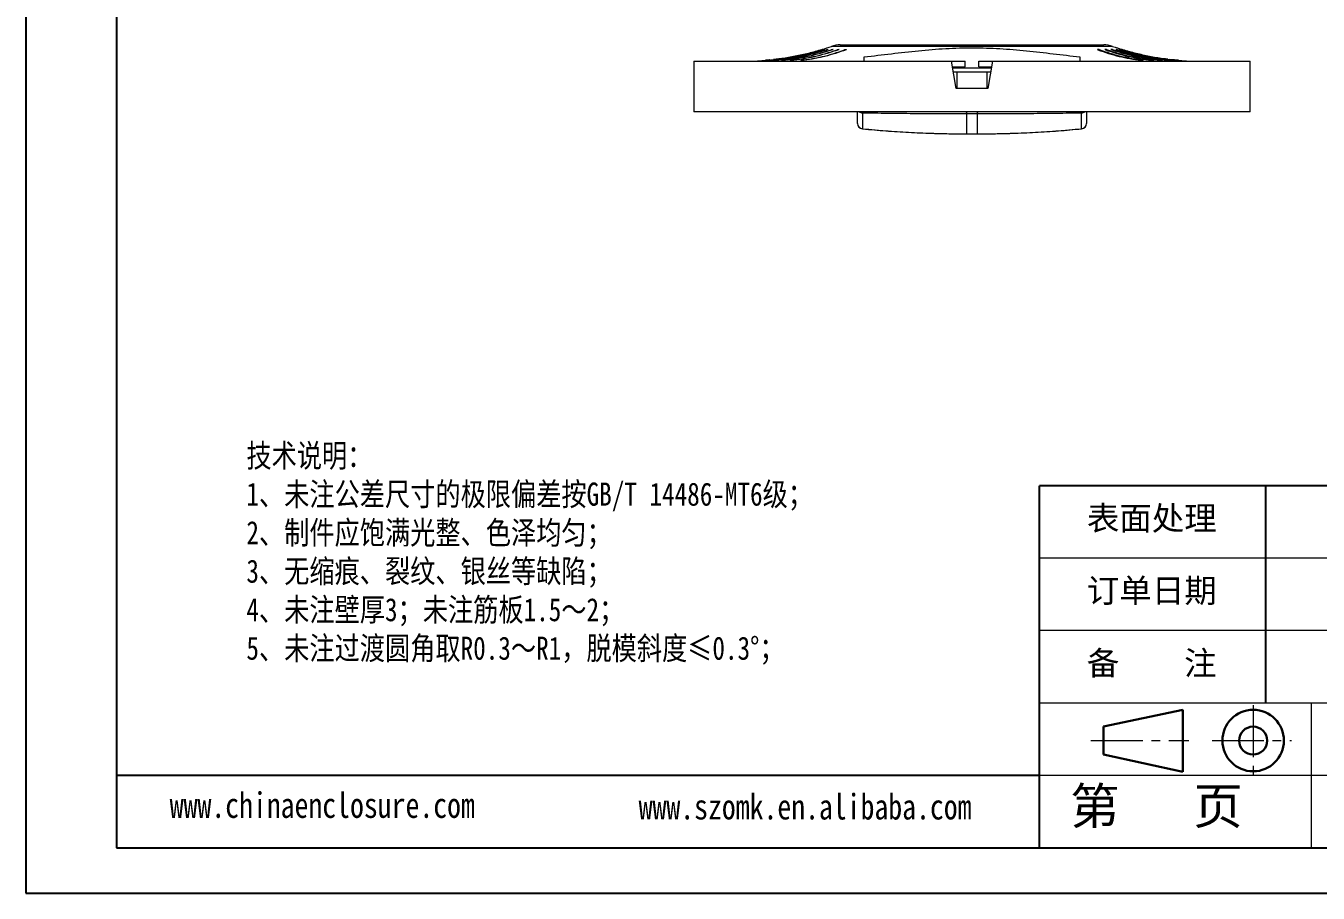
# Model space of a CAD drawing. Header units: inches. Extents: x -602 to 2189, y 557 to 1254.
# Drawn here: x -602.5 to -128.8, y 557.2 to 875 of the extents above; entities that cross this region are included whole.
import ezdxf

# ---------------------------------------------------------------- set-up
doc = ezdxf.new("R2010")
doc.units = ezdxf.units.IN
doc.linetypes.add('CENTER2', pattern=[28.575, 19.05, -3.175, 3.175, -3.175])
doc.layers.add('文字', color=81, linetype='Continuous')
for name, color, linetype, lineweight in [('粗实线', 7, 'Continuous', 30), ('细实线', 3, 'Continuous', 9), ('细点划线', 2, 'CENTER2', 9)]:
    doc.layers.add(name, color=color, linetype=linetype, lineweight=lineweight)
doc.styles.get("Standard").update_dxf_attribs({"font": 'txt', "bigfont": 'gbcbig.shx'})
doc.styles.add('宋体', font='', dxfattribs={"width": 0.8, "height": 3.5})
doc.styles.get('宋体').set_extended_font_data('SimSun')

msp = doc.modelspace()

# ---------------------------------------------------------------- linework, layer by layer
for p, q in [((-602.493, 1253.93), (-602.493, 557.2)), ((-569.315, 1237.341), (-569.315, 573.789)), ((-31.838, 706.5), (-230.904, 706.5)), ((-230.904, 573.789), (-230.904, 706.5)), ((-147.96, 626.873), (-147.96, 706.5)), ((-230.904, 600.331), (-569.315, 600.331)), ((-569.315, 573.789), (366.293, 573.789)), ((-602.493, 557.2), (382.882, 557.2))]:
    msp.add_line(p, q)
at = {"color": 8, "linetype": 'Continuous', "lineweight": 15}
for p, q in [((-255.689, 867.497), (-307.232, 867.497)), ((-204.147, 867.497), (-255.689, 867.497)), ((-325.207, 862.384), (-325.207, 862.414)), ((-322.031, 862.379), (-322.031, 862.414)), ((-318.217, 862.376), (-318.217, 862.414)), ((-307.349, 866.141), (-307.349, 866.252)), ((-305.141, 866.106), (-305.141, 866.252)), ((-302.457, 866.066), (-302.457, 866.252)), ((-208.922, 866.066), (-208.922, 866.252)), ((-206.238, 866.106), (-206.238, 866.252)), ((-204.03, 866.141), (-204.03, 866.252)), ((-193.162, 862.376), (-193.162, 862.414)), ((-189.348, 862.379), (-189.348, 862.414)), ((-186.172, 862.384), (-186.172, 862.414)), ((-295.88, 837.328), (-295.883, 837.298)), ((-257.739, 835.447), (-257.739, 835.477)), ((-253.64, 835.447), (-253.64, 835.477)), ((-215.496, 837.298), (-215.499, 837.328))]:
    msp.add_line(p, q, dxfattribs=at)
at = {"color": 7, "linetype": 'Continuous', "lineweight": 15}
for p, q in [((-303.973, 868.043), (-207.406, 868.043)), ((-330.637, 862.414), (-329.919, 862.498)), ((-329.91, 862.485), (-330.465, 862.42)), ((-329.746, 862.536), (-329.875, 862.523)), ((-327.891, 862.743), (-328.426, 862.68)), ((-180.742, 862.414), (-181.46, 862.498)), ((-181.432, 862.481), (-180.914, 862.42)), ((-357.689, 862.043), (-357.689, 843.543)), ((-357.689, 862.043), (-263.203, 862.043)), ((-261.439, 852.043), (-263.203, 862.043)), ((-263.203, 862.043), (-258.189, 862.043)), ((-262.85, 860.043), (-258.189, 860.043)), ((-248.617, 859.543), (-262.762, 859.543)), ((-248.881, 858.043), (-262.504, 858.043)), ((-261.189, 858.043), (-261.189, 852.043)), ((-258.189, 860.043), (-258.189, 862.043)), ((-253.189, 860.043), (-253.189, 862.043)), ((-253.189, 862.043), (-248.176, 862.043)), ((-253.189, 860.043), (-248.529, 860.043)), ((-250.189, 852.043), (-250.189, 858.043)), ((-248.176, 862.043), (-249.939, 852.043)), ((-248.176, 862.043), (-153.689, 862.043)), ((-153.689, 843.543), (-153.689, 862.043)), ((-249.939, 852.043), (-261.439, 852.043)), ((-153.689, 843.543), (-357.689, 843.543)), ((-297.689, 839.288), (-297.689, 843.543)), ((-213.689, 843.543), (-213.689, 839.288)), ((-295.88, 843.063), (-295.88, 837.328)), ((-257.739, 842.775), (-257.739, 835.477)), ((-253.64, 835.477), (-253.64, 842.775)), ((-215.499, 837.328), (-215.499, 843.063)), ((-257.739, 835.477), (-253.64, 835.477)), ((-257.739, 835.447), (-253.64, 835.447))]:
    msp.add_line(p, q, dxfattribs=at)
at = {"color": 7, "linetype": 'Continuous', "lineweight": 15, "flags": 128}
msp.add_lwpolyline([(-181.509, 862.524), (-182.206, 862.597), (-183.418, 862.735)], dxfattribs=at)
at = {"color": 7, "linetype": 'Continuous', "lineweight": 15}
for centre, radius, start, end in [((-339.94, 962.377), 100.36, 284.90638, 289.02021), ((-303.973, 858.043), 10, 90, 109.02021), ((-207.406, 858.043), 10, 70.97979, 90), ((-171.439, 962.377), 100.36, 250.97979, 255.20768), ((-339.94, 962.377), 100.36, 271.28475, 275.09192), ((-171.439, 962.377), 100.36, 264.84624, 268.71525), ((-295.689, 839.288), 2, 180, 264.44451), ((-295.708, 839.302), 1.981, 180.38646, 265.01567), ((-215.671, 839.302), 1.981, 274.98433, 359.61354), ((-215.689, 839.288), 2, 275.55549, 0)]:
    msp.add_arc(centre, radius, start, end, dxfattribs=at)
at = {"color": 8, "linetype": 'Continuous', "lineweight": 15}
for centre, radius, start, end in [((-295.693, 845.068), 2.014, 229.24179, 264.6744), ((-295.371, 843.887), 0.969, 200.83999, 238.28979), ((-245.813, 843.645), 11.958, 180.4892, 184.16965), ((-265.566, 843.645), 11.958, 355.83035, 359.5108), ((-216.008, 843.887), 0.969, 301.71021, 339.16001), ((-215.686, 845.068), 2.014, 275.3256, 310.75821)]:
    msp.add_arc(centre, radius, start, end, dxfattribs=at)
at = {"color": 7, "linetype": 'Continuous', "lineweight": 15}
for centre, major_axis, ratio, start_param, end_param in [((-255.689, 826.712), (91.081, 0), 0.1764123, 1.5482897, 1.5933029), ((-257.739, 1241.587), (0, 406.109), 0.9849563, 3.0460952, 3.1415927), ((-253.64, 1241.587), (0, 406.109), 0.9849563, 3.1415927, 3.2370901)]:
    msp.add_ellipse(centre, major_axis=major_axis, ratio=ratio, start_param=start_param, end_param=end_param, dxfattribs=at)
for points, knots in [([(-295.189, 863.666), (-291.872, 864.029), (-288.557, 864.425), (-281.926, 865.204), (-278.61, 865.585), (-271.971, 866.246), (-268.647, 866.524), (-263.653, 866.807), (-261.986, 866.879), (-259.484, 866.95), (-258.649, 866.967), (-257.397, 866.983), (-256.77, 866.989), (-256.144, 866.991), (-255.726, 866.992), (-255.52, 866.992), (-252.031, 866.984), (-248.757, 866.874), (-242.222, 866.485), (-238.961, 866.205), (-232.449, 865.549), (-229.197, 865.174), (-222.694, 864.41), (-219.443, 864.022), (-216.189, 863.666)], [0, 0, 0, 0, 0.125, 0.125, 0.25, 0.25, 0.375, 0.375, 0.4375, 0.4375, 0.46875, 0.46875, 0.484375, 0.4921875, 0.4921875, 0.5, 0.5, 0.625, 0.625, 0.75, 0.75, 0.875, 0.875, 1, 1, 1, 1]), ([(-330.948, 862.42), (-331.08, 862.408), (-331.212, 862.397), (-331.41, 862.38), (-331.474, 862.375), (-331.494, 862.373), (-331.451, 862.377), (-331.279, 862.392), (-331.155, 862.403), (-331.023, 862.414)], [0, 0, 0, 0, 0.25, 0.25, 0.5, 0.5, 0.75, 0.75, 1, 1, 1, 1]), ([(-330.465, 862.42), (-330.522, 862.415), (-330.635, 862.405), (-330.797, 862.391), (-330.932, 862.381), (-331.019, 862.375), (-331.057, 862.373), (-331.049, 862.374), (-331.047, 862.374)], [0, 0, 0, 0, 0.1942897, 0.388827, 0.5830199, 0.7765324, 0.9694049, 1, 1, 1, 1]), ([(-331.031, 862.377), (-331.005, 862.38), (-330.954, 862.385), (-330.816, 862.398), (-330.729, 862.406), (-330.637, 862.414)], [0, 0, 0, 0, 0.5, 0.5, 1, 1, 1, 1]), ([(-329.263, 862.42), (-329.319, 862.415), (-329.431, 862.405), (-329.598, 862.391), (-329.743, 862.381), (-329.845, 862.375), (-329.897, 862.373), (-329.892, 862.375), (-329.89, 862.375)], [0, 0, 0, 0, 0.1839369, 0.3681029, 0.5519505, 0.735149, 0.9177472, 1, 1, 1, 1]), ([(-329.889, 862.377), (-329.871, 862.38), (-329.828, 862.385), (-329.703, 862.398), (-329.621, 862.406), (-329.531, 862.414)], [0, 0, 0, 0, 0.5, 0.5, 1, 1, 1, 1]), ([(-329.531, 862.414), (-326.257, 862.717), (-323.014, 863.189), (-316.591, 864.469), (-313.41, 865.276), (-310.261, 866.252)], [0, 0, 0, 0, 0.5, 0.5, 1, 1, 1, 1]), ([(-309.993, 866.279), (-313.142, 865.298), (-316.322, 864.487), (-322.746, 863.2), (-325.989, 862.725), (-329.263, 862.42)], [0, 0, 0, 0, 0.5, 0.5, 1, 1, 1, 1]), ([(-328.033, 862.377), (-328.025, 862.38), (-327.99, 862.385), (-327.879, 862.398), (-327.802, 862.406), (-327.715, 862.414)], [0, 0, 0, 0, 0.5, 0.5, 1, 1, 1, 1]), ([(-327.354, 862.42), (-327.409, 862.415), (-327.518, 862.405), (-327.689, 862.391), (-327.842, 862.381), (-327.958, 862.375), (-328.026, 862.373), (-328.029, 862.375), (-328.029, 862.376)], [0, 0, 0, 0, 0.1746096, 0.3494434, 0.5239823, 0.6978966, 0.8712412, 1, 1, 1, 1]), ([(-327.715, 862.414), (-324.546, 862.717), (-321.407, 863.189), (-315.189, 864.469), (-312.11, 865.276), (-309.061, 866.252)], [0, 0, 0, 0, 0.5, 0.5, 1, 1, 1, 1]), ([(-310.763, 866.279), (-312.366, 865.815), (-315.572, 864.888), (-320.478, 863.821), (-324.472, 863.101), (-326.844, 862.84), (-327.543, 862.762)], [0, 0, 0, 0, 0.2913617, 0.5827233, 0.8770819, 1, 1, 1, 1]), ([(-327.476, 862.781), (-326.874, 862.847), (-324.616, 863.096), (-320.719, 863.794), (-315.794, 864.855), (-312.555, 865.786), (-310.935, 866.252)], [0, 0, 0, 0, 0.1074073, 0.4029213, 0.7014603, 1, 1, 1, 1]), ([(-308.701, 866.279), (-311.749, 865.298), (-314.828, 864.487), (-321.046, 863.2), (-324.185, 862.725), (-327.354, 862.42)], [0, 0, 0, 0, 0.5, 0.5, 1, 1, 1, 1]), ([(-324.757, 862.42), (-324.81, 862.415), (-324.915, 862.405), (-325.088, 862.391), (-325.247, 862.381), (-325.378, 862.375), (-325.457, 862.373), (-325.491, 862.375), (-325.481, 862.377), (-325.481, 862.377)], [0, 0, 0, 0, 0.1662397, 0.332705, 0.4988876, 0.664479, 0.8295265, 0.994273, 1, 1, 1, 1]), ([(-325.207, 862.414), (-322.173, 862.717), (-319.168, 863.189), (-313.216, 864.469), (-310.268, 865.276), (-307.349, 866.252)], [0, 0, 0, 0, 0.5, 0.5, 1, 1, 1, 1]), ([(-306.899, 866.279), (-309.817, 865.298), (-312.765, 864.487), (-318.717, 863.2), (-321.722, 862.725), (-324.757, 862.42)], [0, 0, 0, 0, 0.5, 0.5, 1, 1, 1, 1]), ([(-321.496, 862.42), (-321.546, 862.415), (-321.647, 862.405), (-321.82, 862.391), (-321.985, 862.381), (-322.125, 862.375), (-322.22, 862.373), (-322.266, 862.375), (-322.259, 862.379), (-322.257, 862.379)], [0, 0, 0, 0, 0.1586064, 0.3174463, 0.4760118, 0.6340122, 0.7914985, 0.9486935, 1, 1, 1, 1]), ([(-322.031, 862.414), (-319.161, 862.717), (-316.319, 863.189), (-310.689, 864.469), (-307.901, 865.276), (-305.141, 866.252)], [0, 0, 0, 0, 0.5, 0.5, 1, 1, 1, 1]), ([(-304.605, 866.279), (-307.365, 865.298), (-310.153, 864.487), (-315.783, 863.2), (-318.625, 862.725), (-321.496, 862.42)], [0, 0, 0, 0, 0.5, 0.5, 1, 1, 1, 1]), ([(-317.602, 862.42), (-317.65, 862.415), (-317.745, 862.405), (-317.917, 862.391), (-318.085, 862.381), (-318.234, 862.375), (-318.344, 862.373), (-318.405, 862.375), (-318.404, 862.38), (-318.403, 862.382)], [0, 0, 0, 0, 0.1516065, 0.3034452, 0.4550208, 0.6060637, 0.7566094, 0.9068794, 1, 1, 1, 1]), ([(-318.217, 862.414), (-315.54, 862.717), (-312.888, 863.189), (-307.634, 864.469), (-305.033, 865.276), (-302.457, 866.252)], [0, 0, 0, 0, 0.5, 0.5, 1, 1, 1, 1]), ([(-301.842, 866.279), (-304.417, 865.298), (-307.018, 864.487), (-312.271, 863.2), (-314.924, 862.725), (-317.602, 862.42)], [0, 0, 0, 0, 0.5, 0.5, 1, 1, 1, 1]), ([(-310.935, 866.252), (-310.808, 866.291), (-310.675, 866.331), (-310.46, 866.392), (-310.381, 866.414), (-310.334, 866.421), (-310.365, 866.408), (-310.519, 866.355), (-310.636, 866.318), (-310.763, 866.279)], [0, 0, 0, 0, 0.25, 0.25, 0.5, 0.5, 0.75, 0.75, 1, 1, 1, 1]), ([(-310.261, 866.252), (-310.192, 866.274), (-310.12, 866.295), (-309.98, 866.336), (-309.912, 866.355), (-309.732, 866.402), (-309.646, 866.421), (-309.63, 866.418)], [0, 0, 0, 0, 0.25, 0.25, 0.5, 0.5, 1, 1, 1, 1]), ([(-309.633, 866.414), (-309.632, 866.412), (-309.632, 866.407), (-309.691, 866.382), (-309.795, 866.343), (-309.906, 866.306), (-309.976, 866.284), (-309.993, 866.279)], [0, 0, 0, 0, 0.15898476, 0.40285123, 0.65437496, 0.91674372, 1, 1, 1, 1]), ([(-309.061, 866.252), (-308.941, 866.291), (-308.805, 866.331), (-308.565, 866.392), (-308.464, 866.414), (-308.367, 866.421), (-308.371, 866.408), (-308.48, 866.355), (-308.58, 866.318), (-308.701, 866.279)], [0, 0, 0, 0, 0.25, 0.25, 0.5, 0.5, 0.75, 0.75, 1, 1, 1, 1]), ([(-307.349, 866.252), (-307.234, 866.291), (-307.098, 866.331), (-306.85, 866.392), (-306.74, 866.414), (-306.618, 866.421), (-306.608, 866.408), (-306.693, 866.355), (-306.784, 866.318), (-306.899, 866.279)], [0, 0, 0, 0, 0.25, 0.25, 0.5, 0.5, 0.75, 0.75, 1, 1, 1, 1]), ([(-305.141, 866.252), (-305.032, 866.291), (-304.898, 866.331), (-304.643, 866.392), (-304.524, 866.414), (-304.38, 866.421), (-304.356, 866.408), (-304.416, 866.355), (-304.496, 866.318), (-304.605, 866.279)], [0, 0, 0, 0, 0.25, 0.25, 0.5, 0.5, 0.75, 0.75, 1, 1, 1, 1]), ([(-302.457, 866.252), (-302.355, 866.291), (-302.224, 866.331), (-301.965, 866.392), (-301.84, 866.414), (-301.675, 866.421), (-301.636, 866.408), (-301.671, 866.355), (-301.74, 866.318), (-301.842, 866.279)], [0, 0, 0, 0, 0.25, 0.25, 0.5, 0.5, 0.75, 0.75, 1, 1, 1, 1]), ([(-295.189, 862.043), (-295.189, 862.059), (-295.189, 862.095), (-295.189, 862.157), (-295.189, 862.188), (-295.189, 862.209), (-295.189, 862.22), (-295.189, 862.318), (-295.189, 862.431), (-295.189, 862.843), (-295.189, 863.215), (-295.189, 863.666)], [0, 0, 0, 0, 0.125, 0.1875, 0.21875, 0.21875, 0.25, 0.25, 0.5, 0.5, 1, 1, 1, 1]), ([(-216.189, 863.666), (-216.189, 863.2), (-216.189, 862.819), (-216.189, 862.472), (-216.189, 862.378), (-216.189, 862.286), (-216.189, 862.244), (-216.189, 862.224), (-216.189, 862.215), (-216.189, 862.211), (-216.189, 862.208), (-216.189, 862.207), (-216.189, 862.126), (-216.189, 862.072), (-216.189, 862.043)], [0, 0, 0, 0, 0.5, 0.5, 0.625, 0.6875, 0.71875, 0.734375, 0.7421875, 0.7460937, 0.7460937, 0.75, 0.75, 1, 1, 1, 1]), ([(-208.922, 866.252), (-209.024, 866.291), (-209.155, 866.331), (-209.413, 866.392), (-209.539, 866.414), (-209.704, 866.421), (-209.742, 866.408), (-209.708, 866.355), (-209.639, 866.318), (-209.537, 866.279)], [0, 0, 0, 0, 0.25, 0.25, 0.5, 0.5, 0.75, 0.75, 1, 1, 1, 1]), ([(-209.537, 866.279), (-206.962, 865.298), (-204.361, 864.487), (-199.108, 863.2), (-196.455, 862.725), (-193.777, 862.42)], [0, 0, 0, 0, 0.5, 0.5, 1, 1, 1, 1]), ([(-193.162, 862.414), (-195.839, 862.717), (-198.491, 863.189), (-203.745, 864.469), (-206.346, 865.276), (-208.922, 866.252)], [0, 0, 0, 0, 0.5, 0.5, 1, 1, 1, 1]), ([(-206.238, 866.252), (-206.347, 866.291), (-206.481, 866.331), (-206.736, 866.392), (-206.855, 866.414), (-206.999, 866.421), (-207.023, 866.408), (-206.963, 866.355), (-206.883, 866.318), (-206.774, 866.279)], [0, 0, 0, 0, 0.25, 0.25, 0.5, 0.5, 0.75, 0.75, 1, 1, 1, 1]), ([(-206.774, 866.279), (-204.014, 865.298), (-201.226, 864.487), (-195.596, 863.2), (-192.754, 862.725), (-189.883, 862.42)], [0, 0, 0, 0, 0.5, 0.5, 1, 1, 1, 1]), ([(-189.348, 862.414), (-192.218, 862.717), (-195.06, 863.189), (-200.69, 864.469), (-203.478, 865.276), (-206.238, 866.252)], [0, 0, 0, 0, 0.5, 0.5, 1, 1, 1, 1]), ([(-204.03, 866.252), (-204.145, 866.291), (-204.281, 866.331), (-204.529, 866.392), (-204.639, 866.414), (-204.76, 866.421), (-204.771, 866.408), (-204.686, 866.355), (-204.595, 866.318), (-204.48, 866.279)], [0, 0, 0, 0, 0.25, 0.25, 0.5, 0.5, 0.75, 0.75, 1, 1, 1, 1]), ([(-204.48, 866.279), (-201.562, 865.298), (-198.614, 864.487), (-192.662, 863.2), (-189.657, 862.725), (-186.622, 862.42)], [0, 0, 0, 0, 0.5, 0.5, 1, 1, 1, 1]), ([(-186.172, 862.414), (-189.206, 862.717), (-192.211, 863.189), (-198.163, 864.469), (-201.111, 865.276), (-204.03, 866.252)], [0, 0, 0, 0, 0.5, 0.5, 1, 1, 1, 1]), ([(-202.317, 866.252), (-202.438, 866.291), (-202.574, 866.331), (-202.814, 866.392), (-202.915, 866.414), (-203.012, 866.421), (-203.008, 866.408), (-202.899, 866.355), (-202.799, 866.318), (-202.678, 866.279)], [0, 0, 0, 0, 0.25, 0.25, 0.5, 0.5, 0.75, 0.75, 1, 1, 1, 1]), ([(-202.678, 866.279), (-199.63, 865.298), (-196.551, 864.487), (-190.333, 863.2), (-187.194, 862.725), (-184.025, 862.42)], [0, 0, 0, 0, 0.5, 0.5, 1, 1, 1, 1]), ([(-183.664, 862.414), (-186.833, 862.717), (-189.972, 863.189), (-196.19, 864.469), (-199.269, 865.276), (-202.317, 866.252)], [0, 0, 0, 0, 0.5, 0.5, 1, 1, 1, 1]), ([(-201.118, 866.252), (-201.187, 866.274), (-201.259, 866.295), (-201.399, 866.336), (-201.467, 866.355), (-201.647, 866.402), (-201.733, 866.421), (-201.749, 866.418)], [0, 0, 0, 0, 0.25, 0.25, 0.5, 0.5, 1, 1, 1, 1]), ([(-201.746, 866.414), (-201.746, 866.412), (-201.747, 866.407), (-201.688, 866.382), (-201.584, 866.343), (-201.473, 866.306), (-201.403, 866.284), (-201.386, 866.279)], [0, 0, 0, 0, 0.15898476, 0.40285123, 0.65437496, 0.91674372, 1, 1, 1, 1]), ([(-201.386, 866.279), (-198.237, 865.298), (-195.057, 864.487), (-188.633, 863.2), (-185.39, 862.725), (-182.116, 862.42)], [0, 0, 0, 0, 0.5, 0.5, 1, 1, 1, 1]), ([(-181.848, 862.414), (-185.122, 862.717), (-188.365, 863.189), (-194.788, 864.469), (-197.969, 865.276), (-201.118, 866.252)], [0, 0, 0, 0, 0.5, 0.5, 1, 1, 1, 1]), ([(-200.444, 866.252), (-200.571, 866.291), (-200.704, 866.331), (-200.919, 866.392), (-200.998, 866.414), (-201.045, 866.421), (-201.013, 866.408), (-200.86, 866.355), (-200.743, 866.318), (-200.616, 866.279)], [0, 0, 0, 0, 0.25, 0.25, 0.5, 0.5, 0.75, 0.75, 1, 1, 1, 1]), ([(-200.616, 866.279), (-199.013, 865.815), (-195.807, 864.888), (-190.901, 863.821), (-186.967, 863.11), (-184.654, 862.854), (-184.015, 862.783)], [0, 0, 0, 0, 0.2944579, 0.5889156, 0.8864021, 1, 1, 1, 1]), ([(-183.902, 862.781), (-184.504, 862.847), (-186.763, 863.096), (-190.66, 863.794), (-195.585, 864.855), (-198.824, 865.786), (-200.444, 866.252)], [0, 0, 0, 0, 0.1074073, 0.4029213, 0.7014603, 1, 1, 1, 1]), ([(-193.777, 862.42), (-193.729, 862.415), (-193.634, 862.405), (-193.462, 862.391), (-193.294, 862.381), (-193.145, 862.375), (-193.035, 862.373), (-192.974, 862.375), (-192.975, 862.38), (-192.976, 862.382)], [0, 0, 0, 0, 0.1516065, 0.3034452, 0.4550208, 0.6060637, 0.7566094, 0.9068794, 1, 1, 1, 1]), ([(-189.883, 862.42), (-189.833, 862.415), (-189.732, 862.405), (-189.559, 862.391), (-189.394, 862.381), (-189.254, 862.375), (-189.159, 862.373), (-189.113, 862.375), (-189.12, 862.379), (-189.122, 862.379)], [0, 0, 0, 0, 0.1586064, 0.3174463, 0.4760118, 0.6340122, 0.7914985, 0.9486935, 1, 1, 1, 1]), ([(-186.622, 862.42), (-186.569, 862.415), (-186.464, 862.405), (-186.291, 862.391), (-186.132, 862.381), (-186.001, 862.375), (-185.922, 862.373), (-185.888, 862.375), (-185.898, 862.377), (-185.898, 862.377)], [0, 0, 0, 0, 0.1662397, 0.332705, 0.4988876, 0.664479, 0.8295265, 0.994273, 1, 1, 1, 1]), ([(-184.025, 862.42), (-183.97, 862.415), (-183.861, 862.405), (-183.69, 862.391), (-183.537, 862.381), (-183.421, 862.375), (-183.352, 862.373), (-183.35, 862.375), (-183.35, 862.376)], [0, 0, 0, 0, 0.1746096, 0.3494434, 0.5239823, 0.6978966, 0.8712412, 1, 1, 1, 1]), ([(-183.346, 862.377), (-183.354, 862.38), (-183.389, 862.385), (-183.5, 862.398), (-183.576, 862.406), (-183.664, 862.414)], [0, 0, 0, 0, 0.5, 0.5, 1, 1, 1, 1]), ([(-182.116, 862.42), (-182.06, 862.415), (-181.948, 862.405), (-181.781, 862.391), (-181.636, 862.381), (-181.534, 862.375), (-181.482, 862.373), (-181.487, 862.375), (-181.489, 862.375)], [0, 0, 0, 0, 0.1839369, 0.3681029, 0.5519505, 0.735149, 0.9177472, 1, 1, 1, 1]), ([(-181.49, 862.377), (-181.508, 862.38), (-181.551, 862.385), (-181.676, 862.398), (-181.758, 862.406), (-181.848, 862.414)], [0, 0, 0, 0, 0.5, 0.5, 1, 1, 1, 1]), ([(-180.914, 862.42), (-180.857, 862.415), (-180.744, 862.405), (-180.582, 862.391), (-180.447, 862.381), (-180.36, 862.375), (-180.322, 862.373), (-180.33, 862.374), (-180.332, 862.374)], [0, 0, 0, 0, 0.1942897, 0.388827, 0.5830199, 0.7765324, 0.9694049, 1, 1, 1, 1]), ([(-180.348, 862.377), (-180.374, 862.38), (-180.425, 862.385), (-180.563, 862.398), (-180.65, 862.406), (-180.742, 862.414)], [0, 0, 0, 0, 0.5, 0.5, 1, 1, 1, 1]), ([(-180.431, 862.42), (-180.299, 862.408), (-180.167, 862.397), (-179.969, 862.38), (-179.905, 862.375), (-179.885, 862.373), (-179.928, 862.377), (-180.1, 862.392), (-180.224, 862.403), (-180.356, 862.414)], [0, 0, 0, 0, 0.25, 0.25, 0.5, 0.5, 0.75, 0.75, 1, 1, 1, 1]), ([(-257.739, 842.775), (-261.05, 842.762), (-264.329, 842.761), (-270.823, 842.779), (-274.038, 842.798), (-280.405, 842.853), (-283.557, 842.889), (-288.236, 842.951), (-289.79, 842.972), (-292.86, 843.017), (-294.379, 843.04), (-295.88, 843.063)], [0, 0, 0, 0, 0.25, 0.25, 0.5, 0.5, 0.75, 0.75, 0.875, 0.875, 1, 1, 1, 1]), ([(-215.499, 843.063), (-217, 843.04), (-218.519, 843.017), (-221.589, 842.972), (-223.143, 842.951), (-227.822, 842.889), (-230.974, 842.853), (-237.341, 842.798), (-240.556, 842.779), (-247.05, 842.761), (-250.329, 842.762), (-253.64, 842.775)], [0, 0, 0, 0, 0.125, 0.125, 0.25, 0.25, 0.5, 0.5, 0.75, 0.75, 1, 1, 1, 1]), ([(-295.883, 837.298), (-294.412, 837.16), (-290.154, 836.76), (-283.097, 836.235), (-274.711, 835.784), (-266.257, 835.5), (-260.598, 835.465), (-257.739, 835.447)], [0, 0, 0, 0, 0.1159987, 0.3358362, 0.5556624, 0.7754787, 1, 1, 1, 1]), ([(-253.64, 835.447), (-252.163, 835.452), (-247.887, 835.466), (-240.813, 835.627), (-232.423, 835.99), (-223.98, 836.526), (-218.344, 837.039), (-215.496, 837.298)], [0, 0, 0, 0, 0.1159762, 0.3357846, 0.5556006, 0.7754256, 1, 1, 1, 1])]:
    msp.add_open_spline(points, degree=3, knots=knots, dxfattribs=at)
for points in [[(-325.456, 862.384), (-325.414, 862.392), (-325.324, 862.403), (-325.207, 862.414)], [(-322.251, 862.384), (-322.221, 862.392), (-322.142, 862.403), (-322.031, 862.414)], [(-318.406, 862.384), (-318.389, 862.392), (-318.321, 862.403), (-318.217, 862.414)], [(-192.973, 862.384), (-192.99, 862.392), (-193.058, 862.403), (-193.162, 862.414)], [(-189.128, 862.384), (-189.158, 862.392), (-189.237, 862.403), (-189.348, 862.414)], [(-185.923, 862.384), (-185.965, 862.392), (-186.055, 862.403), (-186.172, 862.414)]]:
    msp.add_open_spline(points, degree=3, dxfattribs=at)
at = {"layer": '粗实线', "color": 7}
for p, q in [((-178.447, 624.39), (-207.448, 618.243)), ((-178.447, 624.39), (-178.447, 601.662)), ((-207.448, 618.243), (-207.448, 607.987)), ((-207.448, 607.987), (-178.447, 601.662))]:
    msp.add_line(p, q, dxfattribs=at)
for radius in [11.275, 5.128]:
    msp.add_circle((-152.635, 613.115), radius, dxfattribs=at)
at = {"layer": '细实线', "color": 7}
for p, q in [((-31.838, 679.958), (-230.904, 679.958)), ((-31.838, 653.415), (-230.904, 653.415)), ((366.293, 626.873), (-230.904, 626.873)), ((-131.371, 626.873), (-131.371, 573.789)), ((-31.838, 600.331), (-230.904, 600.331))]:
    msp.add_line(p, q, dxfattribs=at)
at = {"layer": '细点划线', "color": 7}
for p, q in [((-152.635, 626.094), (-152.635, 600.331)), ((-212.072, 613.115), (-176.225, 613.115)), ((-167.715, 613.115), (-138.573, 613.115))]:
    msp.add_line(p, q, dxfattribs=at)

# ---------------------------------------------------------------- texts
at = {"char_height": 8.72881, "width": 4961.02282, "attachment_point": 1}
for s, insert in [('{\\fSimHei|b0|i0|c134|p49;表面处理}', (-213.593, 698.967)), ('{\\fSimHei|b0|i0|c134|p49;订单日期}', (-213.593, 672.425)), ('{\\fSimHei|b0|i0|c134|p49;备    注}', (-213.593, 645.883))]:
    msp.add_mtext(s, dxfattribs=dict(at, insert=insert))
at = {"layer": '文字', "color": 0, "attachment_point": 1, "style": '宋体'}
for s, insert, char_height, width in [('{\\H1.111x;技术说明：\\P1、未注公差尺寸的极限偏差按GB/T 14486-MT6级；\\P2、制件应饱满光整、色泽均匀；\\P3、无缩痕、裂纹、银丝等缺陷；\\P4、未注壁厚3；未注筋板1.5～2；\\P5、未注过渡圆角取R0.3～R1，脱模斜度≤0.3%%D；}', (-521.651, 721.77), 7.62048, 305.1818), ('www.chinaenclosure.com', (-549.763, 594.132), 9.34281, 164.14425), ('www.szomk.en.alibaba.com', (-377.877, 593.551), 9.34281, 164.14425)]:
    msp.add_mtext(s, dxfattribs=dict(at, insert=insert, char_height=char_height, width=width))
at = {"layer": '细实线', "color": 7, "insert": (-219.736, 595.769), "char_height": 13.27104, "width": 99.5328, "attachment_point": 1}
msp.add_mtext('{\\fSimSun|b0|i0|c134|p54;第   页}', dxfattribs=at)

doc.saveas('drawing.dxf')
